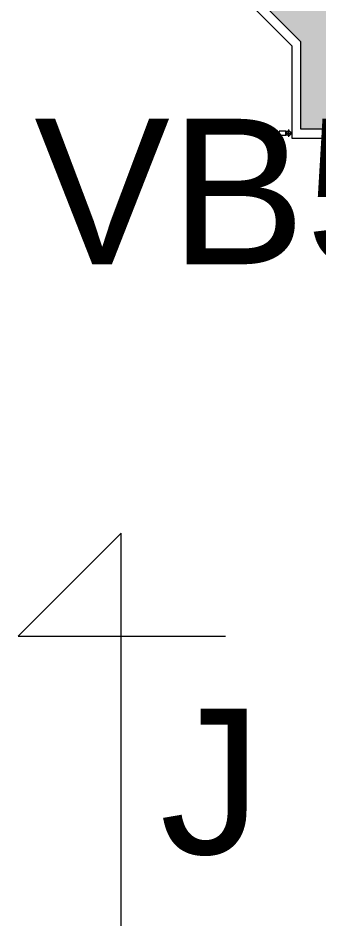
# Model space of a CAD drawing. Header units: millimetres. Extents: x 46521 to 258066, y -45352 to 20466.
# Drawn here: x 171881 to 180141, y -45352 to -20402 of the extents above; entities that cross this region are included whole.
import ezdxf

# ---------------------------------------------------------------- set-up
doc = ezdxf.new("R2010")
doc.units = ezdxf.units.MM
for name, color, linetype, lineweight in [('A-DETL-GENF', 92, 'Continuous', 13), ('A-DETL-THIN', 151, 'Continuous', 13), ('A-WALL', 113, 'Continuous', 13), ('G-ANNO-TEXT', 231, 'Continuous', 9), ('P-PIPE', 3, 'Continuous', 13), ('P-PIPE-CNTR', 3, 'Continuous', 13)]:
    doc.layers.add(name, color=color, linetype=linetype, lineweight=lineweight)
doc.styles.add('Arial_4', font='arial.ttf', dxfattribs={"height": 4000})

# ---------------------------------------------------------------- blocks, each defined once
blk = doc.blocks.new('Koleno_ slitinová ocel - Standardní-1479841-Mapka _ závislý 6')
at = {"layer": 'P-PIPE', "color": 51, "lineweight": 9, "flags": 128}
for points in [[(50839, -23508), (50843, -23508), (50847, -23508), (50851, -23508), (50855, -23508), (50859, -23508), (50862, -23508), (50866, -23508), (50870, -23508), (50873, -23508), (50877, -23508), (50880, -23508), (50883, -23508), (50886, -23508), (50889, -23508), (50892, -23508), (50895, -23508), (50898, -23508), (50900, -23508), (50903, -23508), (50905, -23508), (50907, -23508), (50909, -23508), (50911, -23508), (50913, -23508), (50915, -23508), (50916, -23508), (50917, -23508), (50918, -23508), (50919, -23508), (50920, -23508), (50921, -23508), (50921, -23508), (50922, -23508), (50922, -23508)], [(50922, -23622), (50922, -23622), (50921, -23622), (50921, -23622), (50920, -23622), (50920, -23622), (50919, -23622), (50918, -23622), (50917, -23622), (50915, -23622), (50914, -23622), (50912, -23622), (50910, -23622), (50908, -23622), (50906, -23622), (50904, -23622), (50902, -23622), (50899, -23622), (50896, -23622), (50894, -23622), (50891, -23622), (50888, -23622), (50885, -23622), (50882, -23622), (50878, -23622), (50875, -23622), (50871, -23622), (50868, -23622), (50864, -23622), (50860, -23622), (50857, -23622), (50853, -23622), (50849, -23622), (50845, -23622), (50841, -23622), (50839, -23622)], [(50922, -23508), (50924, -23508), (50926, -23508), (50929, -23508), (50931, -23508), (50933, -23509), (50935, -23509), (50938, -23510), (50940, -23511), (50942, -23511), (50944, -23512), (50946, -23513), (50948, -23514), (50950, -23515)], [(50965, -23602), (50963, -23604), (50962, -23606), (50960, -23607), (50958, -23609), (50956, -23610), (50955, -23612), (50953, -23613), (50951, -23614), (50949, -23615), (50947, -23616), (50945, -23617), (50942, -23618), (50940, -23619), (50938, -23620), (50936, -23620), (50934, -23621), (50931, -23621), (50929, -23621), (50927, -23622), (50925, -23622), (50922, -23622), (50922, -23622)], [(50959, -23522), (50961, -23523), (50963, -23525), (50964, -23527), (50966, -23528), (50967, -23530), (50969, -23532), (50970, -23534), (50971, -23536), (50972, -23538), (50973, -23540), (50974, -23542), (50975, -23544), (50976, -23546), (50976, -23548), (50977, -23551), (50978, -23553), (50978, -23555), (50978, -23557), (50979, -23560), (50979, -23562), (50979, -23564), (50979, -23565)], [(50979, -23565), (50979, -23567), (50979, -23569), (50978, -23572), (50978, -23574), (50978, -23576), (50977, -23578), (50977, -23581), (50976, -23583), (50975, -23585), (50974, -23587), (50973, -23589), (50972, -23591), (50971, -23593)]]:
    blk.add_lwpolyline(points, dxfattribs=at)
at = {"layer": 'P-PIPE', "color": 51, "lineweight": 9}
for radius, start, end in [(57.1, 135, 180), (57.1, 180, 225), (57.1, 60, 120), (57.2, 240, 315), (57.2, 0, 45), (57.2, 330, 0)]:
    blk.add_arc((50922, -23565), radius, start, end, dxfattribs=at)
for major_axis, start_param, end_param in [((0, 57.2), 4.712389, 7.853982), ((0, 57.1), 1.570796, 4.712389)]:
    blk.add_ellipse((50839, -23565), major_axis=major_axis, ratio=0.190809, start_param=start_param, end_param=end_param, dxfattribs=at)

msp = doc.modelspace()

# ---------------------------------------------------------------- hatches: boundary and pattern name
at = {"layer": 'A-DETL-GENF', "lineweight": 9}
h = msp.add_hatch(color=151, dxfattribs=at)
h.paths.add_polyline_path([(205991.6, -23536.6), (205991.6, -23436.6), (203937.3, -23436.2), (203888.1, -23330.6), (203160.4, -23153.7), (204220.4, -22659.4), (203492.7, -22482.5), (203443.2, -22376.5), (201730.4, -22376.5), (201730.4, -23531.5), (205832.9, -23536.6)])
h.paths.add_polyline_path([(181180, -23449.3), (181884.6, -23449.3), (181869.6, -23165.8), (181854.6, -23165.8), (181869.6, -22265.8), (181884.6, -22250.8), (181884.6, -21375.2), (181664.6, -21375.2), (181664.6, -21125.2), (181884.6, -21125.2), (181884.6, -19774.5), (181634.6, -19774.5), (181634.6, -19524.5), (181883, -19524.5), (181848.7, -18114.3), (181807.1, -17411.6), (181018.3, -17441.1), (181015.4, -17443.5), (180118.1, -17434), (180115.4, -17426.4), (179238.3, -17456.6), (179235.5, -17459), (178338.2, -17454), (178335.5, -17441.9), (177140.7, -17455.7), (177140.7, -19579.6), (178173.7, -19579.6), (179650, -21056), (179650, -23449.3), (180280, -23449.3), (180280, -23374.3), (181180, -23379.3)])
h.paths.add_polyline_path([(182140.7, -21565.8), (182510.1, -21565.8), (182510.1, -19130), (182134.6, -19113.6), (182134.6, -21565.8)])
h.paths.add_polyline_path([(182710.1, -21565.8), (182726.7, -21565.8), (182710.1, -21519.5)])
h.paths.add_polyline_path([(223917.2, -20315.3), (224532.9, -20315.3), (224532.9, -17927.7), (219907.7, -17927.7), (219907.7, -19075.3), (222877.7, -19075.3), (222877.7, -19175.3), (222281.8, -19175.7), (222337.8, -19295.7), (222857.4, -19422), (222857.4, -19639.8), (221972.4, -20061.1), (222787.1, -20259.1), (222813.3, -20315.3), (223599.8, -20315.3)])
h.paths.add_polyline_path([(184801.4, -20290.8), (186743.8, -20290.8), (186728.8, -20150.8), (186713.8, -20150.8), (186728.8, -19550.8), (186743.8, -19535.8), (186743.8, -19113.6), (183894, -19114), (183952, -19238.3), (184778.8, -19460.5), (183893.8, -19873.2), (183893.8, -20109.4), (184417.5, -20236.7), (184442.7, -20290.8), (184483.8, -20290.8)])
h.paths.add_polyline_path([(186818.8, -20150.8), (186843.8, -20150.8), (186843.8, -19550.8), (186753.8, -19550.8), (186753.8, -20150.8)])
h.paths.add_polyline_path([(187005.7, -18728.2), (188105.7, -18728.2), (188105.7, -18608.2), (187005.7, -18608.2), (187005.7, -18658.2)])
h.paths.add_polyline_path([(188105.7, -18528.2), (188155.7, -18528.2), (188155.7, -18431.9), (185663.7, -18442.1), (185663.7, -18478.2), (186955.7, -18478.2), (186955.7, -18528.2), (188075.8, -18528.2)])
h.paths.add_polyline_path([(182410, -18478.2), (185413.7, -18478.2), (185405.7, -17225.4), (182410, -17225.4), (182410, -18114.3)])
h.paths.add_polyline_path([(182160, -18478.2), (182160, -16845.8), (182140.7, -16845.8), (182140.7, -17195.8), (182052.3, -17195.8), (182117.2, -18471.8), (182140.7, -18478.2)])
h.paths.add_polyline_path([(190343.8, -18478.2), (190540.7, -18477.2), (190540.7, -18431.9), (189870.7, -18431.9), (189870.7, -18477.2), (190193.8, -18478.2)])
h.paths.add_polyline_path([(199740.7, -18478.2), (199761.7, -18455), (199740.7, -18431.9), (199632.7, -18431.9), (199632.7, -18477.2), (199682.7, -18478.2)])
h.paths.add_polyline_path([(192590.7, -18478.2), (192590.7, -18477.2), (192640.7, -18477.2), (192640.7, -18431.9), (191640.7, -18431.9), (191640.7, -18477.2), (191690.7, -18478.2)])
h.paths.add_polyline_path([(188405.7, -18478.2), (188770.7, -18477.2), (188770.7, -18431.9), (188405.7, -18431.9)])
h.paths.add_polyline_path([(197990.7, -18478.2), (198582.7, -18477.2), (198582.7, -18431.9), (197940.7, -18431.9), (197940.7, -18477.2), (197990.7, -18477.2)])
h.paths.add_polyline_path([(196670, -18478.2), (196840.7, -18477.2), (196840.7, -18431.9), (195840.7, -18431.9), (195840.7, -18477.2), (195890.7, -18478.2)])
h.paths.add_polyline_path([(193790.7, -18478.2), (194740.7, -18477.2), (194740.7, -18431.9), (193740.7, -18431.9), (193740.7, -18477.2), (193790.7, -18477.2)])
h.paths.add_polyline_path([(223366.7, -16893.3), (222916.7, -16893.3), (222916.7, -16493.3), (223365.1, -16493.3), (223365.6, -16613.4)])
h.paths.add_polyline_path([(223368.1, -17238.3), (223360, -15305.1), (219956.8, -15317.2), (219968.8, -15516.5), (219983.3, -15516.5), (219954.4, -16316.8), (219939.4, -16316.8), (219938.5, -17238.3), (223366.7, -17238.3)])
h.paths.add_polyline_path([(206540.1, -17238.3), (206534.9, -15721.9), (203768.5, -15721.9), (203768.5, -15861.9), (203678.5, -15861.9), (203678.5, -16661.9), (203768.5, -16661.9), (203768.5, -17238.3), (206020.1, -17238.3), (206020.1, -17169.9), (206539.6, -17169.9), (206539.8, -17238.3)])
h.paths.add_polyline_path([(200181.1, -17238.3), (203668.5, -17238.3), (203653.5, -16661.9), (203638.5, -16661.9), (203653.5, -15861.9), (203668.5, -15846.9), (203653.5, -15721.9), (200099, -15721.9), (200106.1, -16250.2), (200176.5, -16251.3), (200181.1, -17238.3)])
h.paths.add_polyline_path([(216859.1, -17238.3), (219823.2, -17238.3), (219856.8, -16315.1), (219929.4, -16314.8), (219929.4, -15516.2), (219853.3, -15514.9), (219854.2, -15317.2), (218524.9, -15321.8), (218522.2, -13416.8), (218612.1, -13416.7), (218610.9, -12616.7), (218520.9, -12616.7), (218517.1, -9896.8), (218607, -9896.7), (218605.8, -9096.7), (218515.8, -9096.7), (218512.2, -6517.4), (218602.1, -6517.2), (218600.9, -5717.2), (218510.9, -5717.2), (218509.6, -4804.7), (218234.8, -4819.7), (218234.8, -4834.7), (217434.8, -4819.7), (217419.8, -4804.7), (216932.1, -4804.7), (216931, -7500.5), (217316.8, -7493.8), (217323.8, -7893.7), (216903.9, -7901.4), (216903.1, -10505.4), (217311.7, -10491.1), (217325.7, -10890.9), (216875.9, -10906.6), (216897.7, -11224.8), (216903.7, -11224.8), (216889.8, -13224.8), (216869.8, -13224.8), (216889.7, -14214.8), (216895.8, -14214.8), (216881.8, -16214.8), (216861.8, -16214.8), (216881.8, -16493.3), (217324.8, -16493.3), (217324.8, -16893.3), (216860, -16893.3), (216859.1, -17233.5)])
h.paths.add_polyline_path([(224782.9, -17238.3), (224782.9, -17142.7), (223667.7, -17142.7), (223668.1, -17237.9), (224532.9, -17238.3)])
h.paths.add_polyline_path([(206739.8, -17208.3), (206739.8, -17208), (206739.8, -17208.2)])
h.paths.add_polyline_path([(199740.7, -16301.9), (199751.7, -16301.1), (199740.7, -16301.1)])
h.paths.add_polyline_path([(201233.7, -15621.9), (204527.9, -15621.9), (204512.9, -14601.9), (204497.9, -14601.9), (204512.9, -13801.9), (204527.9, -13786.9), (204527.9, -12892.6), (200086.2, -12952.4), (200094.5, -13745.2), (200164.9, -13744.9), (200159.9, -14744.9), (200094.5, -14746.4), (200098.8, -15621.9)])
h.paths.add_polyline_path([(206037.9, -15621.9), (206534.7, -15621.9), (206530.2, -15215.3), (206408.4, -15215.7), (206413.4, -14215.6), (206530.2, -14214.6), (206523.9, -13220.3), (206402.1, -13220.3), (206407.1, -12220.7), (206523.9, -12219.6), (206521.7, -11931.2), (206103, -11932.5), (206101.7, -11532.5), (206521.7, -11531.2), (206514.3, -11220.3), (206395.7, -11220.7), (206400.7, -10220.7), (206517.5, -10219.7), (206511.1, -9215.3), (206389.3, -9215.3), (206394.3, -8215.7), (206511.1, -8214.7), (206500.5, -7215.3), (206383, -7215.7), (206388, -6215.7), (206504.8, -6214.7), (206500.5, -5950), (206102.6, -5950), (206102.6, -5391.9), (204627.9, -5391.9), (204627.9, -15621.9), (205087.9, -15606.9), (205087.9, -15591.9), (205987.9, -15606.9), (206002.9, -15621.9), (206017.9, -15621.9)])
h.paths.add_polyline_path([(218624.7, -15201.4), (223360, -15185.1), (223345.9, -14407.4), (223228.3, -14407.9), (223236.9, -12407.8), (223349, -12407.1), (223345.9, -11716.7), (218619.6, -11716.7), (218637.1, -12615.5), (218650.9, -12616.7), (218635.9, -13416.7), (218622.1, -13416.8), (218622.2, -13466.8)])
h.paths.add_polyline_path([(200135.8, -12851.7), (204527.9, -12792.6), (204512.9, -12661.9), (204497.9, -12661.9), (204512.9, -11861.9), (204527.9, -11846.9), (204527.9, -5528.2), (200485.7, -5528.2), (200485.7, -5928.2), (200103.7, -5928.2), (200127.6, -6199.9), (200130, -6199.9), (200114.3, -7200), (200109.6, -7201.4), (200136.8, -8199.9), (200139.3, -8199.9), (200123.5, -9200), (200118.9, -9201.4), (200146.1, -10209.9), (200148.6, -10211.4), (200143.5, -11209.9), (200128.2, -11210.8), (200131.5, -11534.3), (200503.8, -11534.4), (200516.7, -11921.7), (200131.5, -11935), (200133.9, -12439)])
h.paths.add_polyline_path([(219951.1, -11616.7), (222935.9, -11616.7), (222935.9, -10496.7), (223345.9, -10496.7), (223333.3, -10407.4), (223212.5, -10407.9), (223221.2, -8407.9), (223333.3, -8406.8), (223332.1, -8216.7), (218614.6, -8216.7), (218632, -9095.5), (218645.8, -9096.7), (218630.8, -9896.7), (218617, -9896.8), (218632, -11616.7), (219631.1, -11616.7), (219631.1, -11016.7), (219951.1, -11016.7)])
h.paths.add_polyline_path([(206717.5, -10219.7), (206717.6, -10219.7), (206717.4, -10168.8)])
h.paths.add_polyline_path([(206711.1, -8214.7), (206711.2, -8214.7), (206710.1, -7898.7)])
h.paths.add_polyline_path([(216583, -8214), (216583.1, -8214), (216583.8, -7898.7)])
h.paths.add_polyline_path([(222922.1, -8116.7), (222922.1, -7516.7), (223329.8, -7516.7), (223321.5, -7407.5), (223200.7, -7407.9), (223209.3, -5407.9), (223321.5, -5407.2), (223318.7, -4804.7), (218609.6, -4804.7), (218627.1, -5716), (218640.9, -5717.2), (218625.9, -6517.2), (218612.1, -6517.4), (218619.6, -8116.7), (221774.1, -8116.7)])
h.paths.add_polyline_path([(206704.8, -6214.7), (206704.9, -6214.7), (206703.9, -5950)])
h.paths.add_polyline_path([(216590.9, -5224), (216591, -5224), (216592.3, -4704.7)])
h.paths.add_polyline_path([(218264.8, -4704.7), (223318.7, -4704.7), (223317.5, -4397.9), (223188.8, -4398), (223197.5, -2397.9), (223309.6, -2397.2), (223304.7, -1904.5), (222917.6, -1906), (222915.9, -1466), (220496.2, -1497.9), (220495.1, -1503.9), (218496.2, -1495.3), (218495.2, -1483), (217348.3, -1488.9), (217348.3, -1897.4), (216939.8, -1899), (216939.8, -4704.7), (218234.8, -4704.7)])

# ---------------------------------------------------------------- linework, layer by layer
at = {"layer": 'A-DETL-THIN', "lineweight": 9}
for p, q in [((178070.1, -19829.6), (179400, -21159.5)), ((179400, -21159.5), (179400, -23699.3)), ((179400, -23699.3), (181884.6, -23699.3)), ((174709.3, -34560.1), (171880.8, -37388.5)), ((174709.3, -45352), (174709.3, -34560.1)), ((171880.8, -37388.5), (177580.8, -37388.5))]:
    msp.add_line(p, q, dxfattribs=at)
at = {"layer": 'A-WALL', "lineweight": 9}
for p, q in [((179650, -21056), (178173.7, -19579.6)), ((178070.1, -19829.6), (179400, -21159.5)), ((179400, -21159.5), (179400, -23699.3)), ((179650, -23449.3), (179650, -21056)), ((180280, -23449.3), (179650, -23449.3)), ((179400, -23699.3), (180280, -23699.3))]:
    msp.add_line(p, q, dxfattribs=at)
at = {"layer": 'P-PIPE', "color": 51, "lineweight": 9}
for p, q in [((179232.5, -23507.6), (179055, -23507.6)), ((179055, -23621.9), (179232.5, -23621.9))]:
    msp.add_line(p, q, dxfattribs=at)
for radius, start, end in [(57.2, 0, 180), (57.1, 180, 0)]:
    msp.add_arc((179315, -23564.8), radius, start, end, dxfattribs=at)
for centre, major_axis, start_param, end_param in [((179055, -23564.8), (0, 57.2), 0, 1.5707963), ((179055, -23564.8), (0, 57.1), 1.5707963, 3.1415927), ((179055, -23564.8), (0, 57.2), 5.2359878, 6.2831853), ((179055, -23564.8), (0, 57.2), 3.1415927, 4.1887902), ((179232.5, -23564.8), (0, 57.2), 0, 1.5707963), ((179232.5, -23564.8), (0, 57.1), 1.5707963, 3.1415927), ((179232.5, -23564.8), (0, 57.2), 4.712389, 6.2831853), ((179232.5, -23564.8), (0, 57.1), 3.1415927, 4.712389)]:
    msp.add_ellipse(centre, major_axis=major_axis, ratio=0.190809, start_param=start_param, end_param=end_param, dxfattribs=at)
at = {"layer": 'P-PIPE-CNTR', "color": 51, "lineweight": 9}
for p, q in [((179215, -23564.8), (179400, -23564.8)), ((179282.1, -23564.8), (179232.5, -23564.8)), ((179315, -23664.8), (179315, -23464.8))]:
    msp.add_line(p, q, dxfattribs=at)

# ---------------------------------------------------------------- block references
at = {"layer": 'P-PIPE', "color": 51, "lineweight": 9}
msp.add_blockref('Koleno_ slitinová ocel - Standardní-1479841-Mapka _ závislý 6', (128393.3, 0), dxfattribs=at)

# ---------------------------------------------------------------- texts
at = {"layer": 'G-ANNO-TEXT', "color": 7, "char_height": 4000, "attachment_point": 1, "style": 'Arial_4'}
for s, insert, width in [('VB5', (172323.2, -23167.2), 13147.675), ('\\fArial|b0|i0|c238|p34|;J', (175775, -39378.1), 3527.425)]:
    msp.add_mtext(s, dxfattribs=dict(at, insert=insert, width=width))

doc.saveas('drawing.dxf')
